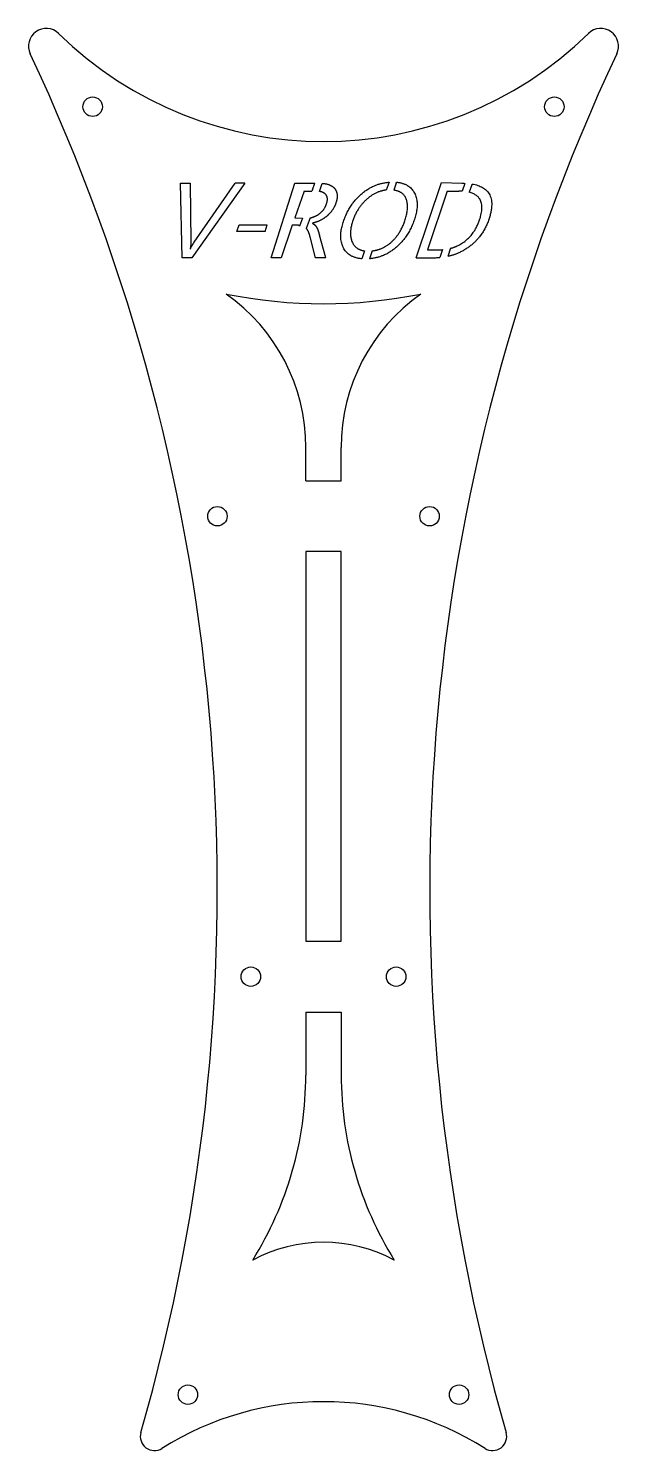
# Model space of a CAD drawing. Header units: millimetres. Extents: x -83 to 83, y -199 to 203.
import ezdxf

# ---------------------------------------------------------------- set-up
doc = ezdxf.new("R2010")
doc.units = ezdxf.units.MM
doc.header["$MEASUREMENT"] = 0

msp = doc.modelspace()

# ---------------------------------------------------------------- linework, layer by layer
at = {"color": 7, "linetype": 'Continuous', "lineweight": 25}
for p, q in [((-39.89, 138), (-40.37, 159)), ((-40.37, 159), (-37.63, 159)), ((-37.63, 159), (-37.47, 142.35)), ((-22.27, 159), (-37.18, 138)), ((-36.5, 142.38), (-24.92, 159)), ((-22.27, 159), (-24.92, 159)), ((-14.8, 138), (-8.14, 159)), ((-8.14, 159), (-2.46, 159)), ((-5.47, 156.73), (-8.14, 149.23)), ((-5.47, 156.73), (-3.25, 156.76)), ((-3.13, 157.11), (-3.25, 156.76)), ((-3.13, 157.11), (-2.46, 159)), ((-1.15, 156.7), (-0.34, 158.98)), ((18.54, 159.31), (17.74, 157.08)), ((20.55, 159.01), (19.85, 157.05)), ((20.55, 159.01), (20.66, 159.3)), ((26.15, 138), (33.37, 159.24)), ((34.93, 156.79), (29.37, 140.23)), ((33.37, 159.24), (39.08, 159)), ((34.93, 156.79), (38.27, 156.77)), ((39.93, 158.98), (39.18, 156.75)), ((41.91, 158.6), (41.2, 156.46)), ((41.91, 158.6), (41.97, 158.79)), ((-8.14, 149.23), (-5.96, 149.16)), ((-5.96, 149.16), (-6.75, 146.93)), ((-3.81, 149.23), (-4.87, 146.25)), ((-24.51, 145.41), (-23.87, 147.3)), ((-16.52, 145.41), (-24.51, 145.41)), ((-23.87, 147.3), (-15.88, 147.3)), ((-16.52, 145.41), (-15.88, 147.3)), ((-8.93, 146.93), (-11.97, 138)), ((-8.86, 147.14), (-8.93, 146.93)), ((-3.09, 147.75), (-3.11, 147.69)), ((-2.27, 138), (-3.78, 143.89)), ((0.66, 138), (-1.14, 144.31)), ((35.89, 140.64), (35.12, 138.34)), ((-37.18, 138), (-39.89, 138)), ((-37.68, 140.49), (-37.62, 140.49)), ((-11.97, 138), (-14.8, 138)), ((0.66, 138), (-2.27, 138)), ((10.94, 137.98), (10.84, 137.69)), ((11.63, 139.92), (10.94, 137.98)), ((13.75, 139.92), (12.96, 137.69)), ((26.15, 138), (31.71, 138)), ((29.37, 140.23), (32.5, 140.23)), ((33.65, 140.27), (32.9, 138.04)), ((-5, 75), (-5, 84.43)), ((5, 75), (5, 84.43)), ((-5, 75), (5, 75)), ((-5, 55), (-5, -55)), ((5, 55), (-5, 55)), ((5, -55), (5, 55)), ((-5, -55), (5, -55)), ((-5, -75), (-5, -92.76)), ((-5, -75), (5, -75)), ((5, -75), (5, -92.76))]:
    msp.add_line(p, q, dxfattribs=at)
for centre in [(-65.22, 180.62), (65.22, 180.62), (-29.97, 65), (29.97, 65), (-20.53, -65), (20.53, -65), (-38.31, -183.01), (38.31, -183.01)]:
    msp.add_circle(centre, 2.75, dxfattribs=at)
for centre, radius, start, end in [((-78.37, 197.72), 5, 45.6752, 205.253), ((0, 277.96), 107.16, 225.6752, 314.3248), ((78.37, 197.72), 5, 334.747, 134.3248), ((-583.47, -40.54), 553.47, 343.9365, 25.253), ((583.47, -40.54), 553.47, 154.747, 196.0635), ((31.72, 155.47), 17.47, 269.9778, 273.8835), ((32.51, 154.92), 14.7, 269.9597, 274.4579), ((-57.91, 84.43), 52.91, 0, 54.9206), ((0, 264.93), 139.93, 258.666, 281.334), ((57.91, 84.43), 52.91, 125.0794, 180), ((-103.48, -92.76), 98.48, 327.9614, 0), ((103.48, -92.76), 98.48, 180, 212.0386), ((0, -182.5), 42.5, 61.9275, 118.0725), ((0, -270.62), 85.63, 57.7946, 122.2054), ((-47.77, -194.79), 4, 163.9365, 302.2054), ((47.77, -194.79), 4, 237.7946, 16.0635)]:
    msp.add_arc(centre, radius, start, end, dxfattribs=at)
for points, knots in [([(0.85, 153.2), (1.42, 154.88), (0.1, 156.5), (-1.15, 156.7)], [0, 0, 0, 0.4835889, 0.858595, 0.858595, 0.858595]), ([(-0.34, 158.98), (0.63, 158.92), (2.48, 158.31), (3.71, 156.9), (3.97, 154.81), (3.49, 153.4)], [0.057668, 0.057668, 0.057668, 0.2350951, 0.5026909, 0.7640414, 1, 1, 1]), ([(5.65, 148.25), (7.37, 153.32), (14.47, 159.01), (18.54, 159.31)], [0, 0, 0, 0.5108315, 0.9434924, 0.9434924, 0.9434924]), ([(17.74, 157.08), (14.97, 156.79), (9.62, 152.35), (8.3, 148.47)], [0.0692208, 0.0692208, 0.0692208, 0.4823555, 1, 1, 1]), ([(22.99, 148.43), (24.4, 152.58), (22.28, 156.73), (19.85, 157.05)], [0, 0, 0, 0.5276604, 0.912859, 0.912859, 0.912859]), ([(20.66, 159.3), (24.16, 158.99), (27.28, 153.49), (25.68, 148.76)], [0.0607979, 0.0607979, 0.0607979, 0.4858345, 1, 1, 1]), ([(-3.81, 149.23), (-3.45, 149.29), (-2.13, 149.71), (-0.63, 150.75), (0.53, 152.26), (0.85, 153.2)], [0.120548, 0.120548, 0.120548, 0.2119869, 0.4929011, 0.7783345, 1, 1, 1]), ([(3.49, 153.4), (3.12, 152.31), (1.84, 150.48), (0.13, 149.04), (-1.92, 148.03), (-3.09, 147.75)], [0, 0, 0, 0.213981, 0.495242, 0.780112, 1, 1, 1]), ([(25.68, 148.76), (23.93, 143.62), (16.89, 137.99), (12.96, 137.69)], [0, 0, 0, 0.5147535, 0.9421359, 0.9421359, 0.9421359]), ([(46.7, 148.76), (45.05, 143.9), (38.28, 139.01), (35.12, 138.34)], [0, 0, 0, 0.4994351, 0.8292036, 0.8292036, 0.8292036]), ([(35.89, 140.64), (37.95, 141.18), (42.73, 144.65), (44.11, 148.7)], [0.2162473, 0.2162473, 0.2162473, 0.4967085, 1, 1, 1]), ([(-3.78, 143.89), (-3.99, 144.71), (-4.5, 145.86), (-4.87, 146.25)], [0, 0, 0, 0.2582578, 0.5370877, 0.5370877, 0.5370877]), ([(-3.11, 147.69), (-2.66, 147.46), (-2.09, 146.86), (-1.66, 146.04), (-1.33, 145), (-1.14, 144.31)], [0, 0, 0, 0.193141, 0.446804, 0.738536, 1, 1, 1]), ([(10.84, 137.69), (7.22, 138), (4.05, 143.53), (5.65, 148.25)], [0.0595514, 0.0595514, 0.0595514, 0.4888373, 1, 1, 1]), ([(8.3, 148.47), (6.98, 144.59), (9.21, 140.23), (11.63, 139.92)], [0, 0, 0, 0.5240067, 0.9220315, 0.9220315, 0.9220315]), ([(13.75, 139.92), (16.53, 140.22), (21.61, 144.37), (22.99, 148.43)], [0.079377, 0.079377, 0.079377, 0.481168, 1, 1, 1])]:
    msp.add_open_spline(points, degree=2, knots=knots, dxfattribs=at)
for points in [[(39.18, 156.75), (38.74, 156.77), (38.27, 156.77)], [(39.08, 159), (39.52, 159), (39.93, 158.98)], [(41.97, 158.79), (49.68, 157.53), (46.7, 148.76)], [(44.11, 148.7), (46.31, 155.19), (41.2, 156.46)], [(-6.75, 146.93), (-6.62, 147.3), (-8.86, 147.14)], [(-37.47, 142.35), (-37.47, 141.54), (-37.68, 140.49)], [(-37.62, 140.49), (-37.21, 141.37), (-36.5, 142.38)]]:
    msp.add_open_spline(points, degree=2, dxfattribs=at)

doc.saveas('drawing.dxf')
